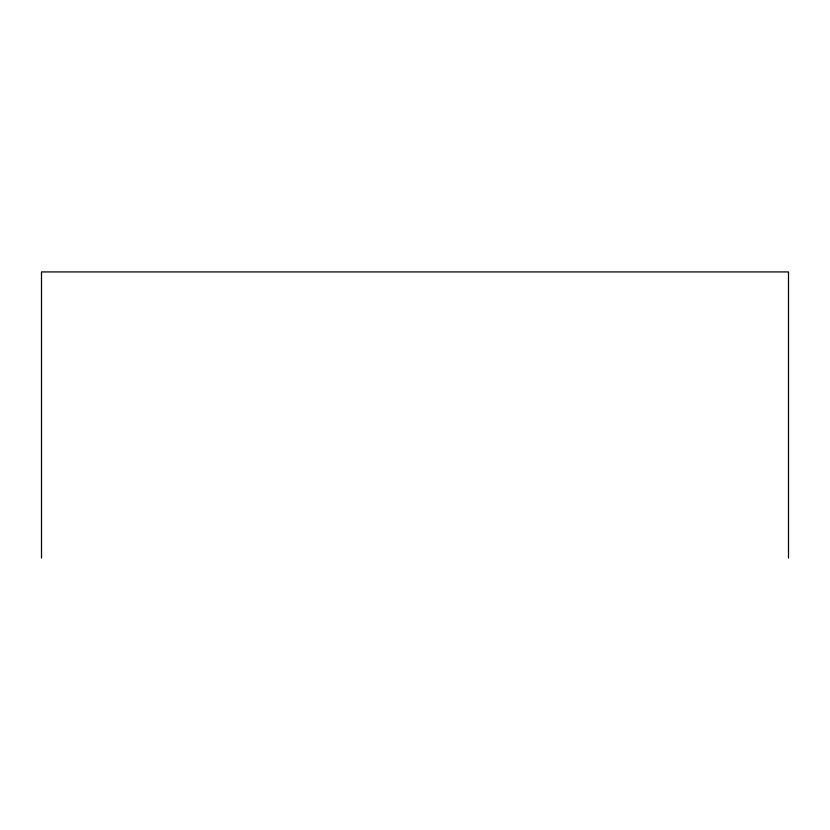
<?xml version="1.0" encoding="UTF-8"?>
<svg xmlns="http://www.w3.org/2000/svg" width="830" height="830" viewBox="0 0 830 830"><rect width="100%" height="100%" fill="white"/><g stroke="black" fill="none" stroke-linecap="round" stroke-linejoin="round"><path stroke-width="1.25" d="M788.5 558.071L788.5 271.929L41.5 271.929L41.5 558.071"/></g></svg>
